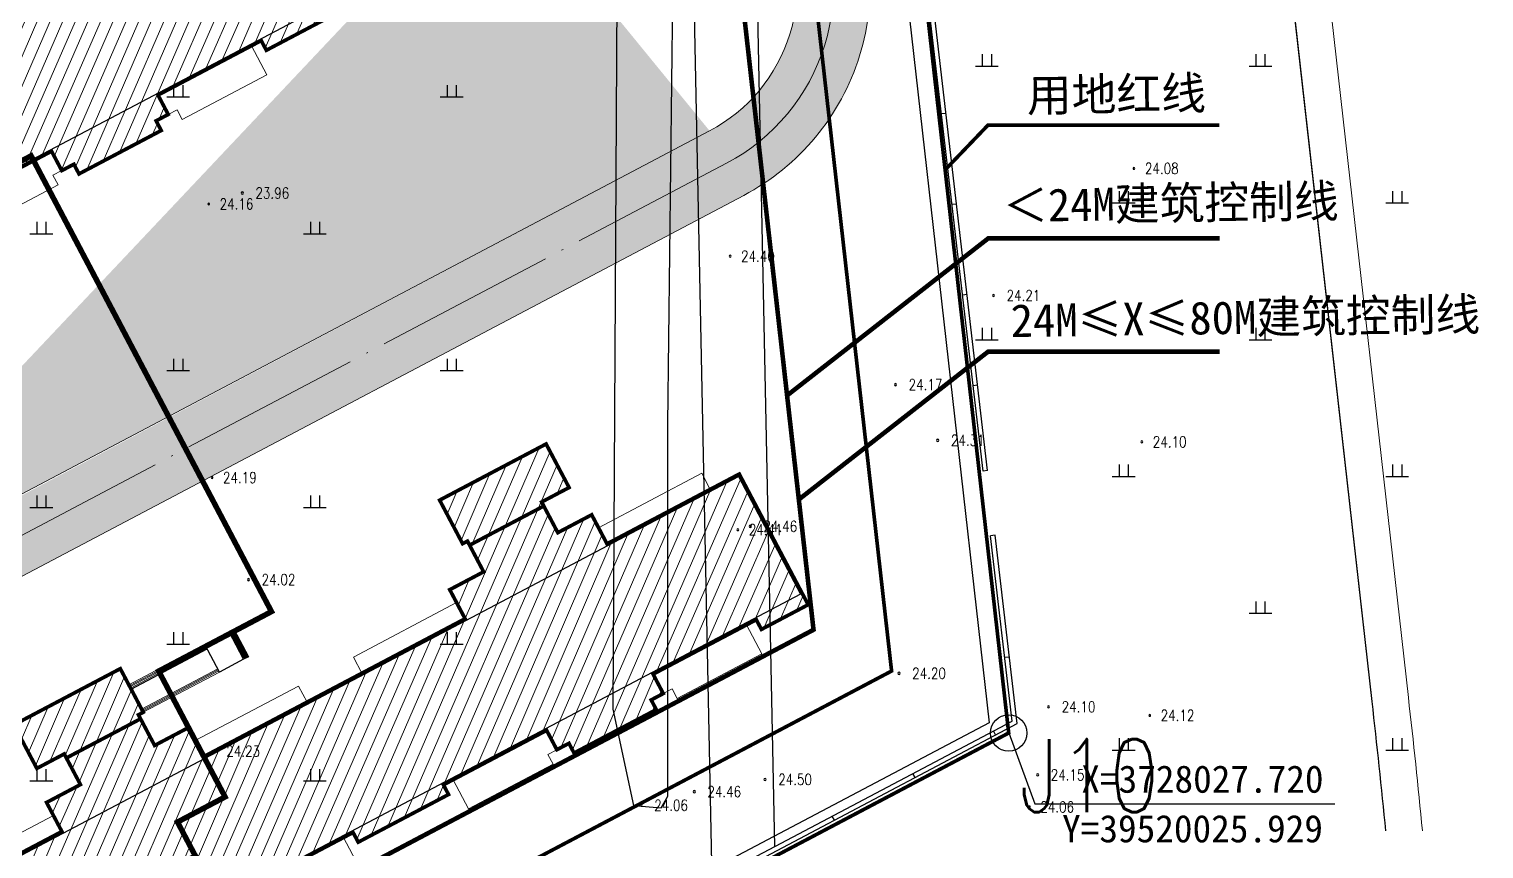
# Model space of a CAD drawing. Extents: x 39519617 to 39520126, y 3727912 to 3728254.
# Drawn here: x 39519972.2 to 39520052, y 3728021.4 to 3728066.3 of the extents above; entities that cross this region are included whole.
import ezdxf
from ezdxf.enums import TextEntityAlignment as Align
from ezdxf.xclip import XClip

# ---------------------------------------------------------------- set-up
doc = ezdxf.new("R2010")
doc.units = 0
doc.header["$LTSCALE"] = 1000
doc.header["$MEASUREMENT"] = 0
doc.header["$XCLIPFRAME"] = 2
for name, pattern in [('ACAD_ISO04W100', [30, 24, -3, 0, -3]), ('ACAD_ISO08W100', [36, 24, -3, 6, -3]), ('DASH', [0.35, 0.25, -0.1]), ('DASHED', [0.75, 0.5, -0.25]), ('DOTE', [2.4200000000000004, 2, -0.2, 0.02, -0.2]), ('X2', [10, 8, -2])]:
    doc.linetypes.add(name, pattern=pattern)
for name, color, linetype, lineweight in [('0-围墙', 144, 'ACAD_ISO08W100', 70), ('0-消防道路', 1, 'DASH', 20), ('302道路', 5, 'Continuous', 0), ('主体定位轮廓', 226, 'Continuous', 18), ('平面-栏杆', 163, 'Continuous', 15), ('平面-看线', 148, 'Continuous', 15)]:
    doc.layers.add(name, color=color, linetype=linetype, lineweight=lineweight)
for name, color, linetype in [('ASSIST', 7, 'Continuous'), ('DIM_COOR', 3, 'Continuous'), ('DOTE', 14, 'Continuous'), ('HS-A-人防布点', 1, 'Continuous'), ('HS-A-停车位（标准）', 9, 'Continuous'), ('HS-A-地库轮廓', 5, 'Continuous'), ('RD-中线', 14, 'Continuous'), ('RD-侧石线', 5, 'Continuous'), ('RD-红线', 7, 'Continuous'), ('STAIR', 3, 'Continuous'), ('temp', 6, 'Continuous'), ('周边道路', 7, 'Continuous'), ('图则-建筑退让线', 1, 'DASHED'), ('环境-TEXT', 33, 'Continuous'), ('金属', 26, 'Continuous')]:
    doc.layers.add(name, color=color, linetype=linetype)
doc.styles.add('-黑体', font='', dxfattribs={"width": 0.8})
doc.styles.add('HZ', font='rs.shx', dxfattribs={"width": 0.8, "bigfont": 'hztxt.shx'})
doc.styles.add('黑体', font='')
doc.styles.get('-黑体').set_extended_font_data('SimHei')
doc.styles.get('黑体').set_extended_font_data('SimHei')
doc.linetypes.add('10421', pattern='A,2,[150,AAA.SHX,S=0.5,R=0,X=0,Y=0.5],1e-11', length=2.00000000001)
doc.linetypes.add('FENCELINE2', pattern='A,6.35,-2.54,[132,ltypeshp.shx,S=2.54,R=0,X=-2.54,Y=0],-2.54,25.4', length=36.83)

# ---------------------------------------------------------------- blocks, each defined once
blk = doc.blocks.new('wertjtjyjkyjhk')
at = {"layer": 'DIM_COOR', "color": 3}
for p, q in [((205.6731099411845, 123.6090105231851), (207.1046150922775, 119.7258509588428)), ((207.1046150922775, 119.7258509588428), (223.5628429427743, 119.7258509588428))]:
    blk.add_line(p, q, dxfattribs=at)
at = {"layer": '图则-建筑退让线', "color": 10, "ltscale": 0.005, "const_width": 0.1999999999999999, "flags": 128}
blk.add_lwpolyline([(19.43882194161415, 193.2898440831341), (52.62277943640947, 215.0479787131771), (95.6516452357173, 237.928453642875), (143.6941418349743, 257.387340113055), (189.1112899407744, 270.2553613232449), (205.6731099411845, 123.6090105231851), (8.198406837880611, 19.42573262332007), (-63.05434995889664, 77.936457043048), (-82.90098946541548, 94.23394931294024), (-82.88128596544266, 94.2644423530437), (-82.6274893656373, 94.54704513307661), (-32.78882335871458, 150.0424632732756)], close=True, dxfattribs=at)
at = {"layer": '图则-建筑退让线', "color": 163, "ltscale": 0.005, "const_width": 0.2}
blk.add_lwpolyline([(8.924934037029743, 26.59286598442122), (199.2508245706558, 127.0065599116497), (184.1699164956808, 260.5404193173163), (146.2938575148582, 249.8090116726235), (99.0404100343585, 230.6697176122107), (56.70262688398361, 208.156723880209), (24.1979606449604, 186.8439885284752), (-27.2315161600709, 144.257535408251), (-72.70382408797741, 93.62406255817041), (8.924934037029743, 26.59286598768085)], dxfattribs=at)
at = {"layer": 'DIM_COOR', "color": 10, "style": '黑体'}
for s, p in [('X=3728027.720', (209.6556699499488, 120.3342897775583)), ('Y=39520025.929', (208.6008176282048, 117.6153024355881))]:
    blk.add_text(s, height=1.50210970464135, dxfattribs=at).set_placement(p)
blk = doc.blocks.new('用地路网图')
at = {"layer": 'RD-中线', "color": 252, "linetype": 'ACAD_ISO04W100', "ltscale": 4, "flags": 128}
blk.add_lwpolyline([(2069.37791056931, 1829.497543207835), (2130.38396268338, 1943.023520648945, -0.2461048066375835), (2514.707300305367, 2203.186082044151), (4875.050427228212, 2469.756065326277)], format="xyb", dxfattribs=at)
at = {"layer": 'RD-侧石线', "ltscale": 2, "flags": 128}
blk.add_lwpolyline([(2098.816822163761, 1856.816959091928), (2141.835275456309, 1936.869868421461, -0.2461048066375833), (2516.166206307709, 2190.268203220796), (2931.026640474796, 2237.121280530002)], format="xyb", dxfattribs=at)
at = {"layer": 'RD-红线', "ltscale": 2, "flags": 128}
blk.add_lwpolyline([(2102.879506394267, 1858.039496141486), (2144.477886095643, 1935.449794830754, -0.2461048066375833), (2516.502876922488, 2187.287154261488), (2929.416053943336, 2233.920314263552)], format="xyb", dxfattribs=at)
blk = doc.blocks.new('sdfgdfgdfgd')
at = {"layer": '周边道路'}
ref = blk.add_blockref('用地路网图', (39518268.28676257, 3727143.201930654), dxfattribs=at)
XClip(ref).set_block_clipping_path([(1831.3204261735082, 1551.0485816798173), (3146.308981910348, 2599.266237251926)])
blk = doc.blocks.new('dfdgsdgdadg')
at = {"layer": 'HS-A-地库轮廓', "linetype": 'DASH', "ltscale": 0.01, "const_width": 299.9999999999993}
blk.add_lwpolyline([(1582663.539604187, -889794.8996772766), (1582663.539604187, -894194.8870449066), (1592113.602920532, -894194.8870544434), (1592113.602615356, -892094.8872718811), (1595063.60269928, -892094.8872642517), (1595063.601417542, -884294.8864479065), (1602055.461746216, -884294.8864440918), (1602055.461746216, -856046.2204208374), (1594165.985099792, -856046.2204303741)], dxfattribs=at)
blk = doc.blocks.new('sdefsdf87dfg54f')
at = {"color": 250, "linetype": 'Continuous'}
for p, q in [((520660.9864573106, 3728048.107903438), (520645.5773399994, 3728180.547056737)), ((520661.2347821668, 3728048.136795702), (520645.8220142052, 3728180.607325848)), ((520649.5667451099, 3728027.530688541), (520648.1550888568, 3728096.575673455)), ((520658.9571111202, 3728067.71305174), (520658.7087862566, 3728067.684159476)), ((520659.5349563882, 3728062.746554499), (520659.2866315246, 3728062.717662235)), ((520660.1128016636, 3728057.780057258), (520659.8644768, 3728057.751164994)), ((520660.6906469315, 3728052.813560017), (520660.4423220754, 3728052.784667754)), ((520661.2347821668, 3728048.136795702), (520660.9864573106, 3728048.107903438)), ((520661.6472599283, 3728044.59160856), (520661.3989350647, 3728044.562716296)), ((520662.5808299929, 3728034.404498851), (520661.3989350647, 3728044.562716296)), ((520662.8489356637, 3728034.263377919), (520661.6472599283, 3728044.59160856)), ((520662.4241827503, 3728037.914068296), (520662.1758578867, 3728037.885176032)), ((520464.7528778687, 3727929.915260547), (520662.5808299929, 3728034.404498851)), ((520464.7224872261, 3727929.616479125), (520662.8489356637, 3728034.263377919)), ((520661.6776019335, 3728033.644700083), (520661.5608423278, 3728033.86575934)), ((520657.2564168051, 3728031.309508005), (520657.1396571994, 3728031.530567261)), ((520652.8352316692, 3728028.974315926), (520652.718472071, 3728029.195375183))]:
    blk.add_line(p, q, dxfattribs=at)
at = {"color": 250, "ltscale": 3}
for p, q in [((520645.8311491534, 3728180.394254161), (520662.3929077536, 3728033.748207841)), ((520662.3929077536, 3728033.748207841), (520464.9185981527, 3727929.565185111))]:
    blk.add_line(p, q, dxfattribs=at)
at = {"color": 250, "linetype": 'X2'}
blk.add_line((520646.1369740292, 3728025.719143893), (520644.6901082918, 3728096.486246647), dxfattribs=at)
at = {"color": 250, "linetype": '10421'}
for p, q in [((520640.9182849005, 3728077.025731756), (520640.6778152436, 3728035.056703145)), ((520643.705419749, 3728050.6735946), (520644.0097762868, 3728076.508923322)), ((520643.705419749, 3728030.291239535), (520643.705419749, 3728050.6735946)), ((520640.6778152436, 3728035.056703145), (520641.8095786497, 3728029.782836305)), ((520641.8095786497, 3728029.782836305), (520643.3355003893, 3728029.644180384)), ((520643.3355003893, 3728029.644180384), (520643.705419749, 3728030.291239535))]:
    blk.add_line(p, q, dxfattribs=at)
at = {"color": 250}
for p, q in [((520660.5717977136, 3728070.309890835), (520661.8217977136, 3728070.309890835)), ((520660.9467977136, 3728070.959890835), (520660.9467977136, 3728070.309890835)), ((520661.4467977136, 3728070.959890835), (520661.4467977136, 3728070.309890835)), ((520675.5717977136, 3728070.309890835), (520676.8217977136, 3728070.309890835)), ((520675.9467977136, 3728070.959890835), (520675.9467977136, 3728070.309890835)), ((520676.4467977136, 3728070.959890835), (520676.4467977136, 3728070.309890835)), ((520616.596142374, 3728069.267307894), (520616.596142374, 3728068.617307894)), ((520617.096142374, 3728069.267307894), (520617.096142374, 3728068.617307894)), ((520631.596142374, 3728069.267307894), (520631.596142374, 3728068.617307894)), ((520632.096142374, 3728069.267307894), (520632.096142374, 3728068.617307894)), ((520616.221142374, 3728068.617307894), (520617.471142374, 3728068.617307894)), ((520631.221142374, 3728068.617307894), (520632.471142374, 3728068.617307894)), ((520668.4467977136, 3728063.459890835), (520668.4467977136, 3728062.809890835)), ((520668.9467977136, 3728063.459890835), (520668.9467977136, 3728062.809890835)), ((520683.4467977136, 3728063.459890835), (520683.4467977136, 3728062.809890835)), ((520683.9467977136, 3728063.459890835), (520683.9467977136, 3728062.809890835)), ((520668.0717977136, 3728062.809890835), (520669.3217977136, 3728062.809890835)), ((520683.0717977136, 3728062.809890835), (520684.3217977136, 3728062.809890835)), ((520609.096142374, 3728061.767307894), (520609.096142374, 3728061.117307894)), ((520609.596142374, 3728061.767307894), (520609.596142374, 3728061.117307894)), ((520624.096142374, 3728061.767307894), (520624.096142374, 3728061.117307894)), ((520624.596142374, 3728061.767307894), (520624.596142374, 3728061.117307894)), ((520608.721142374, 3728061.117307894), (520609.971142374, 3728061.117307894)), ((520623.721142374, 3728061.117307894), (520624.971142374, 3728061.117307894)), ((520660.9467977136, 3728055.959890835), (520660.9467977136, 3728055.309890835)), ((520661.4467977136, 3728055.959890835), (520661.4467977136, 3728055.309890835)), ((520675.9467977136, 3728055.959890835), (520675.9467977136, 3728055.309890835)), ((520676.4467977136, 3728055.959890835), (520676.4467977136, 3728055.309890835)), ((520660.5717977136, 3728055.309890835), (520661.8217977136, 3728055.309890835)), ((520675.5717977136, 3728055.309890835), (520676.8217977136, 3728055.309890835)), ((520616.221142374, 3728053.617307894), (520617.471142374, 3728053.617307894)), ((520616.596142374, 3728054.267307894), (520616.596142374, 3728053.617307894)), ((520617.096142374, 3728054.267307894), (520617.096142374, 3728053.617307894)), ((520631.221142374, 3728053.617307894), (520632.471142374, 3728053.617307894)), ((520631.596142374, 3728054.267307894), (520631.596142374, 3728053.617307894)), ((520632.096142374, 3728054.267307894), (520632.096142374, 3728053.617307894)), ((520668.4467977136, 3728048.459890835), (520668.4467977136, 3728047.809890835)), ((520668.9467977136, 3728048.459890835), (520668.9467977136, 3728047.809890835)), ((520683.4467977136, 3728048.459890835), (520683.4467977136, 3728047.809890835)), ((520683.9467977136, 3728048.459890835), (520683.9467977136, 3728047.809890835)), ((520668.0717977136, 3728047.809890835), (520669.3217977136, 3728047.809890835)), ((520683.0717977136, 3728047.809890835), (520684.3217977136, 3728047.809890835)), ((520609.096142374, 3728046.767307894), (520609.096142374, 3728046.117307894)), ((520609.596142374, 3728046.767307894), (520609.596142374, 3728046.117307894)), ((520624.096142374, 3728046.767307894), (520624.096142374, 3728046.117307894)), ((520624.596142374, 3728046.767307894), (520624.596142374, 3728046.117307894)), ((520608.721142374, 3728046.117307894), (520609.971142374, 3728046.117307894)), ((520623.721142374, 3728046.117307894), (520624.971142374, 3728046.117307894)), ((520675.9467977136, 3728040.959890835), (520675.9467977136, 3728040.309890835)), ((520676.4467977136, 3728040.959890835), (520676.4467977136, 3728040.309890835)), ((520675.5717977136, 3728040.309890835), (520676.8217977136, 3728040.309890835)), ((520616.596142374, 3728039.267307894), (520616.596142374, 3728038.617307894)), ((520617.096142374, 3728039.267307894), (520617.096142374, 3728038.617307894)), ((520631.596142374, 3728039.267307894), (520631.596142374, 3728038.617307894)), ((520632.096142374, 3728039.267307894), (520632.096142374, 3728038.617307894)), ((520616.221142374, 3728038.617307894), (520617.471142374, 3728038.617307894)), ((520631.221142374, 3728038.617307894), (520632.471142374, 3728038.617307894)), ((520668.0717977136, 3728032.809890835), (520669.3217977136, 3728032.809890835)), ((520668.4467977136, 3728033.459890835), (520668.4467977136, 3728032.809890835)), ((520668.9467977136, 3728033.459890835), (520668.9467977136, 3728032.809890835)), ((520683.0717977136, 3728032.809890835), (520684.3217977136, 3728032.809890835)), ((520683.4467977136, 3728033.459890835), (520683.4467977136, 3728032.809890835)), ((520683.9467977136, 3728033.459890835), (520683.9467977136, 3728032.809890835)), ((520609.096142374, 3728031.767307894), (520609.096142374, 3728031.117307894)), ((520609.596142374, 3728031.767307894), (520609.596142374, 3728031.117307894)), ((520624.096142374, 3728031.767307894), (520624.096142374, 3728031.117307894)), ((520624.596142374, 3728031.767307894), (520624.596142374, 3728031.117307894)), ((520608.721142374, 3728031.117307894), (520609.971142374, 3728031.117307894)), ((520623.721142374, 3728031.117307894), (520624.971142374, 3728031.117307894))]:
    blk.add_line(p, q, dxfattribs=at)
at = {"color": 250, "linetype": 'Continuous'}
blk.add_circle((520662.3929077536, 3728033.748207841), 1, dxfattribs=at)
for centre, radius, start, end in [((520669.2621483505, 3728064.700832238), 0.04999999998835847, 0, 180), ((520669.2621483505, 3728064.700832238), 0.04999999998835847, 180, 0), ((520620.365148358, 3728063.349832238), 0.05999999999767169, 0, 180), ((520620.365148358, 3728063.349832238), 0.05999999999767169, 180, 0), ((520618.5211483538, 3728062.750832238), 0.04999999998835847, 0, 180), ((520618.5211483538, 3728062.750832238), 0.04999999998835847, 180, 0), ((520647.1161483526, 3728059.887832238), 0.04999999998835847, 0, 180), ((520647.1161483526, 3728059.887832238), 0.04999999998835847, 180, 0), ((520661.5581483543, 3728057.734832238), 0.05999999999767169, 0, 180), ((520661.5581483543, 3728057.734832238), 0.05999999999767169, 180, 0), ((520656.1861483529, 3728052.847832238), 0.05999999999767169, 0, 180), ((520656.1861483529, 3728052.847832238), 0.05999999999767169, 180, 0), ((520658.500148356, 3728049.791832238), 0.05999999999767169, 0, 180), ((520658.500148356, 3728049.791832238), 0.05999999999767169, 180, 0), ((520669.6951483563, 3728049.706832238), 0.04999999998835847, 0, 180), ((520669.6951483563, 3728049.706832238), 0.04999999998835847, 180, 0), ((520618.7041483521, 3728047.751832238), 0.04999999998835847, 0, 180), ((520618.7041483521, 3728047.751832238), 0.04999999998835847, 180, 0), ((520647.5401483551, 3728044.893832238), 0.04999999998835847, 0, 180), ((520647.5401483551, 3728044.893832238), 0.04999999998835847, 180, 0), ((520648.2231483534, 3728045.075832238), 0.05999999999767169, 0, 180), ((520648.2231483534, 3728045.075832238), 0.05999999999767169, 180, 0), ((520620.7041483521, 3728042.157832238), 0.05999999999767169, 0, 180), ((520620.7041483521, 3728042.157832238), 0.05999999999767169, 180, 0), ((520656.3781483546, 3728037.020832238), 0.05999999999767169, 0, 180), ((520656.3781483546, 3728037.020832238), 0.05999999999767169, 180, 0), ((520664.5781483576, 3728035.183832238), 0.05999999999767169, 0, 180), ((520664.5781483576, 3728035.183832238), 0.05999999999767169, 180, 0), ((520670.1271483526, 3728034.712832238), 0.04999999998835847, 0, 180), ((520670.1271483526, 3728034.712832238), 0.04999999998835847, 180, 0), ((520618.8871483505, 3728032.752832238), 0.04999999998835847, 0, 180), ((520618.8871483505, 3728032.752832238), 0.04999999998835847, 180, 0), ((520649.0341483578, 3728031.200832238), 0.05999999999767169, 0, 180), ((520649.0341483578, 3728031.200832238), 0.05999999999767169, 180, 0), ((520663.9781483561, 3728031.452832238), 0.05999999999767169, 0, 180), ((520663.9781483561, 3728031.452832238), 0.05999999999767169, 180, 0), ((520645.1501483545, 3728030.529832238), 0.05999999999767169, 0, 180), ((520645.1501483545, 3728030.529832238), 0.05999999999767169, 180, 0), ((520642.2321483567, 3728029.788832238), 0.05999999999767169, 0, 180), ((520642.2321483567, 3728029.788832238), 0.05999999999767169, 180, 0), ((520663.5271483511, 3728029.692832238), 0.04999999998835847, 0, 180), ((520663.5271483511, 3728029.692832238), 0.04999999998835847, 180, 0)]:
    blk.add_arc(centre, radius, start, end, dxfattribs=at)
at = {"color": 250}
blk.add_point((520662.3929077536, 3728033.748207841), dxfattribs=at)
at = {"color": 250, "linetype": 'Continuous', "style": 'HZ', "width": 0.8}
for s, p in [('24.08', (520669.862148352, 3728064.700832238)), ('23.96', (520621.0851483569, 3728063.349832238)), ('24.16', (520619.1211483553, 3728062.750832238)), ('24.40', (520647.7161483541, 3728059.887832238)), ('24.21', (520662.2781483531, 3728057.734832238)), ('24.17', (520656.9061483517, 3728052.847832238)), ('24.31', (520659.2201483548, 3728049.791832238)), ('24.10', (520670.2951483503, 3728049.706832238)), ('24.19', (520619.3041483536, 3728047.751832238)), ('24.41', (520648.1401483566, 3728044.893832238)), ('24.46', (520648.9431483522, 3728045.075832238)), ('24.02', (520621.424148351, 3728042.157832238)), ('24.20', (520657.0981483534, 3728037.020832238)), ('24.10', (520665.2981483564, 3728035.183832238)), ('24.12', (520670.7271483541, 3728034.712832238)), ('24.23', (520619.487148352, 3728032.752832238)), ('24.50', (520649.7541483566, 3728031.200832238)), ('24.15', (520664.6981483549, 3728031.452832238)), ('24.46', (520645.8701483533, 3728030.529832238)), ('24.06', (520642.9521483555, 3728029.788832238)), ('24.06', (520664.1271483526, 3728029.692832238))]:
    blk.add_text(s, height=0.6, dxfattribs=at).set_placement(p, align=Align.MIDDLE_LEFT)
blk.add_text('J10', height=4, dxfattribs=at).set_placement((520666.8129324615, 3728031.410820083), align=Align.MIDDLE)
blk = doc.blocks.new('A$C787F6C08')
h = blk.add_hatch()
h.set_pattern_fill('ANSI32', color=246, scale=12, angle=135)
h.set_pattern_definition([(180, (0, 0), (-3.552713678800501e-15, -57.15000000000001), []), (180, (-19.05000822845492, 19.05000822845492), (-3.552713678800501e-15, -57.15000000000001), [])])
h.paths.add_polyline_path([(49.99999999988358, -1649.893516002252), (250, -1649.893516002252), (250, -50), (50, -50)])
at = {"color": 246}
for points in [[(0, 0), (300, 0), (300, -1699.893516002252), (0, -1699.893516002252)], [(50, -50), (250, -50), (250, -1649.893516002252), (50, -1649.893516002252)]]:
    blk.add_lwpolyline(points, close=True, dxfattribs=at)
blk = doc.blocks.new('FDSFGHFVD')
at = {"layer": '主体定位轮廓'}
h = blk.add_hatch(dxfattribs=at)
h.set_pattern_fill('ANSI31', color=256, scale=400, angle=-6.260759848623182, style=0)
h.set_pattern_definition([(38.73924015137682, (-80592.83924867306, -26933.4651971549), (-397.3683968469137, 495.3012792102537), [])])
h.paths.add_polyline_path([(431993.5529036926, 601937.142919145), (448193.5528950912, 601937.142919416), (448193.5529146944, 603737.1429269029), (450293.5537817262, 603737.1457040492), (450293.5494656177, 605637.1408822185), (449993.5511367205, 605637.1408820797), (449993.549982301, 608337.1416190611), (456593.5522566015, 608337.1416221153), (456593.5508443583, 605637.141569899), (454893.5518939293, 605637.1424590887), (454893.5518926401, 603737.1429299111), (456993.552906353, 603737.141732597), (456993.5529096462, 601937.1429222848), (465193.5529085869, 601937.1429221333), (465193.5529078816, 593837.1429221709), (462293.5528723178, 593837.1429315091), (462293.5529093246, 594437.1423135963), (455893.5529091228, 594437.142929899), (455893.5412314096, 593237.1348678095), (455143.5532043478, 593237.1348678095), (455143.5529090546, 592637.1429228176), (450043.5529031431, 592637.1424084159), (450043.5529031432, 593237.1348669208), (449293.5645784768, 593237.1348669209), (449293.5528986469, 594437.142929899), (442893.5528984418, 594437.142930018), (442893.5528985917, 593837.1429204177), (437293.5529001922, 593837.142923946), (437293.5529003422, 594437.142930018), (430893.552900137, 594437.142929899), (430893.5412203071, 593237.1348669209), (430143.5528956408, 593237.1348669208), (430143.5528956408, 592637.1424084159), (425043.5528897294, 592637.1429228176), (425043.5525944361, 593237.1348678095), (424293.5645673743, 593237.1348678095), (424293.5528896612, 594437.142929899), (417893.5528894594, 594437.1423135963), (417893.5529264661, 593837.1429315091), (414993.5528909024, 593837.1429221709), (414993.552890197, 601937.1429221333), (423193.5528891377, 601937.1429222848), (423193.5528924309, 603737.141732597), (425293.5539061438, 603737.1429299111), (425293.5539048546, 605637.1424590887), (423593.5549544257, 605637.141569899), (423593.5535421824, 608337.1416221153), (430193.555816483, 608337.1416190611), (430193.5546620635, 605637.1408820797), (429893.5563331662, 605637.1408822185), (429893.5520170577, 603737.1457040492), (431993.5528840895, 603737.1429269029)])
at = {"layer": 'DOTE'}
blk.add_lwpolyline([(415093.5528893771, 601837.1429291533), (465093.5529074317, 601837.1429289181), (465093.5529074317, 594537.1423107495), (415093.5528893771, 594537.1423109847)], close=True, dxfattribs=at)
at = {"layer": 'STAIR'}
blk.add_line((430193.5552778596, 607077.3884767002), (434913.2994060131, 607077.388476676), dxfattribs=at)
blk.add_lwpolyline([(434913.2994060143, 607337.3884766984), (436413.2994060143, 607337.3884766984), (436413.2994060143, 605637.38847667), (434913.2994060143, 605637.38847667)], close=True, dxfattribs=at)
at = {"layer": '主体定位轮廓', "const_width": 200}
for points in [[(431993.5529036926, 601937.142926163), (448193.5528950913, 601937.142926434), (448193.5529146944, 603737.142933921), (450293.5537817262, 603737.1457110672), (450293.5494656177, 605637.1408892366), (449993.5511367204, 605637.1408890978), (449993.549982301, 608337.1416260792), (456593.5522566015, 608337.1416291334), (456593.5508443583, 605637.1415769171), (454893.5518939293, 605637.1424661068), (454893.5518926401, 603737.1429369292), (456993.552906353, 603737.1417396151), (456993.5529096462, 601937.1429293029), (465193.5529085869, 601937.1429291514), (465193.5529078816, 593837.142929189), (462293.5528723178, 593837.1429385272), (462293.5529093246, 594437.1423206144), (455893.5529091228, 594437.1429369171), (455893.5412314096, 593237.1348748276), (455143.5532043478, 593237.1348748276), (455143.5529090545, 592637.1429298357), (450043.5529031431, 592637.142415434), (450043.5529031432, 593237.1348739389), (449293.5645784768, 593237.134873939), (449293.5528986469, 594437.1429369171), (442893.5528984418, 594437.1429370361), (442893.5528985917, 593837.1429274358), (437293.5529001922, 593837.1429309641), (437293.5529003422, 594437.1429370361), (430893.552900137, 594437.1429369171), (430893.5412203071, 593237.134873939), (430143.5528956408, 593237.1348739389), (430143.5528956408, 592637.142415434), (425043.5528897294, 592637.1429298357), (425043.5525944361, 593237.1348748276), (424293.5645673743, 593237.1348748276), (424293.5528896612, 594437.1429369171), (417893.5528894594, 594437.1423206144), (417893.5529264661, 593837.1429385272), (414993.5528909024, 593837.142929189), (414993.552890197, 601937.1429291514), (423193.5528891377, 601937.1429293029), (423193.5528924309, 603737.1417396151), (425293.5539061438, 603737.1429369292), (425293.5539048546, 605637.1424661068), (423593.5549544257, 605637.1415769171), (423593.5535421824, 608337.1416291334), (430193.555816483, 608337.1416260792), (430193.5546620635, 605637.1408890978), (429893.5563331662, 605637.1408892366), (429893.5520170577, 603737.1457110672), (431993.5528840895, 603737.142933921)], [(425293.5539041956, 605387.1418907301), (429893.5557644684, 605387.1590745803), (429893.5520162291, 603737.1457110672), (431993.5528832609, 603737.142933921), (431993.552902864, 601937.142926163), (448193.5528942627, 601937.142926434), (448193.5529138657, 603737.142933921), (450293.5537808976, 603737.1457110672), (450293.5500326583, 605387.1590745803), (454893.551892931, 605387.1418907301), (454893.5518918115, 603737.1429369292), (456993.5529055244, 603737.1417396151), (456993.5529088176, 601937.1429293029), (465193.5529077583, 601937.1429291514), (465193.5529070529, 593837.142929189), (462293.5528714892, 593837.1429385272), (462293.5529084959, 594437.1423206144), (455893.5529082941, 594437.1429369171), (455893.541230581, 593237.1348748276), (455143.5532035192, 593237.1348748276), (455143.5529082259, 592637.1429298357), (450043.5529023145, 592637.142415434), (450043.5529023145, 593237.1348739389), (449293.5645776482, 593237.134873939), (449293.5528978183, 594437.1429369171), (442893.5528976131, 594437.1429370361), (442893.5528977631, 593837.1429274358), (437293.5528993636, 593837.1429309641), (437293.5528995135, 594437.1429370361), (430893.5528993084, 594437.1429369171), (430893.5412194785, 593237.134873939), (430143.5528948122, 593237.1348739389), (430143.5528948122, 592637.142415434), (425043.5528889008, 592637.1429298357), (425043.5525936075, 593237.1348748276), (424293.5645665457, 593237.1348748276), (424293.5528888325, 594437.1429369171), (417893.5528886308, 594437.1423206144), (417893.5529256375, 593837.1429385272), (414993.5528900737, 593837.142929189), (414993.5528893684, 601937.1429291514), (423193.5528883091, 601937.1429293029), (423193.5528916023, 603737.1417396151), (425293.5539053152, 603737.1429369292)]]:
    blk.add_lwpolyline(points, close=True, dxfattribs=at)
at = {"layer": '主体定位轮廓', "color": 251, "true_color": 0x636466}
blk.add_lwpolyline([(425293.5539041956, 605387.1418907301), (429893.5557644684, 605387.1590745803), (429893.5520162291, 603737.1457110672), (431993.5528832609, 603737.142933921), (431993.552902864, 601937.142926163), (448193.5528942627, 601937.142926434), (448193.5529138657, 603737.142933921), (450293.5537808976, 603737.1457110672), (450293.5500326583, 605387.1590745803), (454893.551892931, 605387.1418907301), (454893.5518918115, 603737.1429369292), (456993.5529055244, 603737.1417396151), (456993.5529088176, 601937.1429293029), (465193.5529077583, 601937.1429291514), (465193.5529070529, 593837.142929189), (462293.5528714892, 593837.1429385272), (462293.5529084959, 594437.1423206144), (455893.5529082941, 594437.1429369171), (455893.541230581, 593237.1348748276), (455143.5532035192, 593237.1348748276), (455143.5529082259, 592637.1429298357), (450043.5529023145, 592637.142415434), (450043.5529023145, 593237.1348739389), (449293.5645776482, 593237.134873939), (449293.5528978183, 594437.1429369171), (442893.5528976131, 594437.1429370361), (442893.5528977631, 593837.1429274358), (437293.5528993636, 593837.1429309641), (437293.5528995135, 594437.1429370361), (430893.5528993084, 594437.1429369171), (430893.5412194785, 593237.134873939), (430143.5528948122, 593237.1348739389), (430143.5528948122, 592637.142415434), (425043.5528889008, 592637.1429298357), (425043.5525936075, 593237.1348748276), (424293.5645665457, 593237.1348748276), (424293.5528888325, 594437.1429369171), (417893.5528886308, 594437.1423206144), (417893.5529256375, 593837.1429385272), (414993.5528900737, 593837.142929189), (414993.5528893684, 601937.1429291514), (423193.5528883091, 601937.1429293029), (423193.5528916023, 603737.1417396151), (425293.5539053152, 603737.1429369292)], close=True, dxfattribs=at)
at = {"layer": '主体定位轮廓', "color": 5}
for points in [[(416793.5528925844, 602937.1429292368), (423193.5528891377, 602937.1429292368), (423193.5528891377, 601937.1429293029), (416793.5528925844, 601937.1429293029)], [(438393.5528911287, 602937.1429292368), (431993.5528945753, 602937.1429292368), (431993.5528945753, 601937.1429293029), (438393.5528911287, 601937.1429293029)], [(441793.5529076552, 602937.1429292368), (448193.5529042086, 602937.1429292368), (448193.5529042086, 601937.1429293029), (441793.5529076552, 601937.1429293029)], [(463393.5529061996, 602937.1429292368), (456993.5529096462, 602937.1429292368), (456993.5529096462, 601937.1429293029), (463393.5529061996, 601937.1429293029)], [(418493.5528902853, 594437.1423206128), (418493.5528741823, 592637.1429309435), (423743.5528897241, 592637.1429290761), (423743.5528897734, 593237.1429291914), (424293.5645672439, 593237.1482815542), (424293.5645672662, 594437.142936916)], [(436693.5528934278, 594437.1423206128), (436693.5529095307, 592637.1429309435), (431443.5528939889, 592637.1429290761), (431443.5528939397, 593237.1429291914), (430893.5412164692, 593237.1482815542), (430893.5412164468, 594437.142936916)], [(443493.5529053562, 594437.1423206128), (443493.5528892532, 592637.1429309435), (448743.552904795, 592637.1429290761), (448743.5529048443, 593237.1429291914), (449293.5645823147, 593237.1482815542), (449293.5645823371, 594437.142936916)], [(461693.5529084987, 594437.1423206128), (461693.5529246016, 592637.1429309435), (456443.5529090598, 592637.1429290761), (456443.5529090106, 593237.1429291914), (455893.5412315401, 593237.1482815542), (455893.5412315177, 594437.142936916)]]:
    blk.add_lwpolyline(points, close=True, dxfattribs=at)
at = {"layer": '平面-栏杆'}
for p, q in [((434913.2994060142, 607207.3884767457), (430193.5553334428, 607207.3884767526)), ((434913.2994060144, 607267.3884767457), (430193.5553590965, 607267.3884767529)), ((434913.2994060144, 605767.388476714), (430193.5547177526, 605767.3884767964)), ((434913.2994060142, 605707.388476714), (430193.5546920988, 605707.3884767966))]:
    blk.add_line(p, q, dxfattribs=at)
at = {"layer": '平面-看线'}
for p, q in [((434913.2994060131, 607137.3884766984), (430193.5553035134, 607137.3884766987)), ((434913.2994060143, 607337.3884766984), (430193.5553890259, 607337.3884766984)), ((434913.2994060143, 605837.3884766668), (430193.5547476819, 605837.3884767588)), ((434913.2994060131, 605637.3884766668), (430193.5546621694, 605637.3884767642))]:
    blk.add_line(p, q, dxfattribs=at)
blk.add_blockref('A$C787F6C08', (436413.2994060143, 607337.3884766984))
blk = doc.blocks.new('FSFSGDGD')
at = {"layer": '主体定位轮廓'}
h = blk.add_hatch(dxfattribs=at)
h.set_pattern_fill('ANSI31', color=256, scale=400, angle=-6.260759848623182, style=0)
h.set_pattern_definition([(38.73924015137682, (-80592.83924867306, -55077.41905697493), (-397.3683968469137, 495.3012792102537), [])])
h.paths.add_polyline_path([(431993.5529036926, 573793.1890593249), (448193.5528950912, 573793.1890595959), (448193.5529146944, 575593.1890670828), (450293.5537817262, 575593.1918442291), (450293.5494656177, 577493.1870223985), (449993.5511367205, 577493.1870222597), (449993.549982301, 580193.1877592411), (456593.5522566015, 580193.1877622952), (456593.5508443583, 577493.187710079), (454893.5518939293, 577493.1885992687), (454893.5518926401, 575593.1890700911), (456993.552906353, 575593.187872777), (456993.5529096462, 573793.1890624647), (465193.5529085869, 573793.1890623133), (465193.5529078816, 565693.1890623509), (462293.5528723178, 565693.189071689), (462293.5529093246, 566293.1884537763), (455893.5529091228, 566293.189070079), (455893.5412314096, 565093.1810079894), (455143.5532043478, 565093.1810079894), (455143.5529090546, 564493.1890629976), (450043.5529031431, 564493.1885485959), (450043.5529031432, 565093.1810071007), (449293.5645784768, 565093.1810071009), (449293.5528986469, 566293.189070079), (442893.5528984418, 566293.189070198), (442893.5528985917, 565693.1890605977), (437293.5529001922, 565693.189064126), (437293.5529003422, 566293.189070198), (430893.552900137, 566293.189070079), (430893.5412203071, 565093.1810071009), (430143.5528956408, 565093.1810071007), (430143.5528956408, 564493.1885485959), (425043.5528897294, 564493.1890629976), (425043.5525944361, 565093.1810079894), (424293.5645673743, 565093.1810079894), (424293.5528896612, 566293.189070079), (417893.5528894594, 566293.1884537763), (417893.5529264661, 565693.189071689), (414993.5528909024, 565693.1890623509), (414993.552890197, 573793.1890623133), (423193.5528891377, 573793.1890624647), (423193.5528924309, 575593.187872777), (425293.5539061438, 575593.1890700911), (425293.5539048546, 577493.1885992687), (423593.5549544257, 577493.187710079), (423593.5535421824, 580193.1877622952), (430193.555816483, 580193.1877592411), (430193.5546620635, 577493.1870222597), (429893.5563331662, 577493.1870223985), (429893.5520170577, 575593.1918442291), (431993.5528840895, 575593.1890670828)])
at = {"layer": 'DOTE'}
blk.add_lwpolyline([(415093.5528893771, 573693.1890693333), (465093.5529074317, 573693.1890690981), (465093.5529074317, 566393.1884509295), (415093.5528893771, 566393.1884511646)], close=True, dxfattribs=at)
at = {"layer": '主体定位轮廓', "const_width": 200}
for points in [[(431993.5529036926, 573793.189066343), (448193.5528950913, 573793.189066614), (448193.5529146944, 575593.1890741009), (450293.5537817262, 575593.1918512472), (450293.5494656177, 577493.1870294166), (449993.5511367204, 577493.1870292778), (449993.549982301, 580193.1877662592), (456593.5522566015, 580193.1877693133), (456593.5508443583, 577493.1877170971), (454893.5518939293, 577493.1886062868), (454893.5518926401, 575593.1890771092), (456993.552906353, 575593.1878797951), (456993.5529096462, 573793.1890694828), (465193.5529085869, 573793.1890693314), (465193.5529078816, 565693.189069369), (462293.5528723178, 565693.1890787071), (462293.5529093246, 566293.1884607944), (455893.5529091228, 566293.1890770971), (455893.5412314096, 565093.1810150075), (455143.5532043478, 565093.1810150075), (455143.5529090545, 564493.1890700157), (450043.5529031431, 564493.188555614), (450043.5529031432, 565093.1810141188), (449293.5645784768, 565093.181014119), (449293.5528986469, 566293.1890770971), (442893.5528984418, 566293.1890772161), (442893.5528985917, 565693.1890676158), (437293.5529001922, 565693.1890711441), (437293.5529003422, 566293.1890772161), (430893.552900137, 566293.1890770971), (430893.5412203071, 565093.181014119), (430143.5528956408, 565093.1810141188), (430143.5528956408, 564493.188555614), (425043.5528897294, 564493.1890700157), (425043.5525944361, 565093.1810150075), (424293.5645673743, 565093.1810150075), (424293.5528896612, 566293.1890770971), (417893.5528894594, 566293.1884607944), (417893.5529264661, 565693.1890787071), (414993.5528909024, 565693.189069369), (414993.552890197, 573793.1890693314), (423193.5528891377, 573793.1890694828), (423193.5528924309, 575593.1878797951), (425293.5539061438, 575593.1890771092), (425293.5539048546, 577493.1886062868), (423593.5549544257, 577493.1877170971), (423593.5535421824, 580193.1877693133), (430193.555816483, 580193.1877662592), (430193.5546620635, 577493.1870292778), (429893.5563331662, 577493.1870294166), (429893.5520170577, 575593.1918512472), (431993.5528840895, 575593.1890741009)], [(425293.553903367, 577243.1880309101), (429893.5557636398, 577243.2052147603), (429893.5520154005, 575593.1918512472), (431993.5528824324, 575593.1890741009), (431993.5529020354, 573793.189066343), (448193.5528934341, 573793.189066614), (448193.5529130371, 575593.1890741009), (450293.553780069, 575593.1918512472), (450293.5500318297, 577243.2052147603), (454893.5518921025, 577243.1880309101), (454893.5518909829, 575593.1890771092), (456993.5529046958, 575593.1878797951), (456993.552907989, 573793.1890694828), (465193.5529069297, 573793.1890693314), (465193.5529062243, 565693.189069369), (462293.5528706606, 565693.1890787071), (462293.5529076674, 566293.1884607944), (455893.5529074655, 566293.1890770971), (455893.5412297524, 565093.1810150075), (455143.5532026906, 565093.1810150075), (455143.5529073973, 564493.1890700157), (450043.5529014859, 564493.188555614), (450043.5529014859, 565093.1810141188), (449293.5645768196, 565093.181014119), (449293.5528969897, 566293.1890770971), (442893.5528967846, 566293.1890772161), (442893.5528969345, 565693.1890676158), (437293.552898535, 565693.1890711441), (437293.5528986849, 566293.1890772161), (430893.5528984798, 566293.1890770971), (430893.5412186499, 565093.181014119), (430143.5528939836, 565093.1810141188), (430143.5528939836, 564493.188555614), (425043.5528880722, 564493.1890700157), (425043.5525927789, 565093.1810150075), (424293.5645657171, 565093.1810150075), (424293.5528880039, 566293.1890770971), (417893.5528878022, 566293.1884607944), (417893.5529248089, 565693.1890787071), (414993.5528892452, 565693.189069369), (414993.5528885398, 573793.1890693314), (423193.5528874805, 573793.1890694828), (423193.5528907737, 575593.1878797951), (425293.5539044866, 575593.1890771092)]]:
    blk.add_lwpolyline(points, close=True, dxfattribs=at)
at = {"layer": '主体定位轮廓', "color": 251, "true_color": 0x636466}
blk.add_lwpolyline([(425293.5539041956, 577243.1880309101), (429893.5557644684, 577243.2052147603), (429893.5520162291, 575593.1918512472), (431993.5528832609, 575593.1890741009), (431993.552902864, 573793.189066343), (448193.5528942627, 573793.189066614), (448193.5529138657, 575593.1890741009), (450293.5537808976, 575593.1918512472), (450293.5500326583, 577243.2052147603), (454893.551892931, 577243.1880309101), (454893.5518918115, 575593.1890771092), (456993.5529055244, 575593.1878797951), (456993.5529088176, 573793.1890694828), (465193.5529077583, 573793.1890693314), (465193.5529070529, 565693.189069369), (462293.5528714892, 565693.1890787071), (462293.5529084959, 566293.1884607944), (455893.5529082941, 566293.1890770971), (455893.541230581, 565093.1810150075), (455143.5532035192, 565093.1810150075), (455143.5529082259, 564493.1890700157), (450043.5529023145, 564493.188555614), (450043.5529023145, 565093.1810141188), (449293.5645776482, 565093.181014119), (449293.5528978183, 566293.1890770971), (442893.5528976131, 566293.1890772161), (442893.5528977631, 565693.1890676158), (437293.5528993636, 565693.1890711441), (437293.5528995135, 566293.1890772161), (430893.5528993084, 566293.1890770971), (430893.5412194785, 565093.181014119), (430143.5528948122, 565093.1810141188), (430143.5528948122, 564493.188555614), (425043.5528889008, 564493.1890700157), (425043.5525936075, 565093.1810150075), (424293.5645665457, 565093.1810150075), (424293.5528888325, 566293.1890770971), (417893.5528886308, 566293.1884607944), (417893.5529256375, 565693.1890787071), (414993.5528900737, 565693.189069369), (414993.5528893684, 573793.1890693314), (423193.5528883091, 573793.1890694828), (423193.5528916023, 575593.1878797951), (425293.5539053152, 575593.1890771092)], close=True, dxfattribs=at)
at = {"layer": '主体定位轮廓', "color": 5}
for points in [[(416793.5528925844, 574793.1890694167), (423193.5528891377, 574793.1890694167), (423193.5528891377, 573793.1890694828), (416793.5528925844, 573793.1890694828)], [(438393.5528911287, 574793.1890694167), (431993.5528945753, 574793.1890694167), (431993.5528945753, 573793.1890694828), (438393.5528911287, 573793.1890694828)], [(441793.5529076552, 574793.1890694167), (448193.5529042086, 574793.1890694167), (448193.5529042086, 573793.1890694828), (441793.5529076552, 573793.1890694828)], [(463393.5529061996, 574793.1890694167), (456993.5529096462, 574793.1890694167), (456993.5529096462, 573793.1890694828), (463393.5529061996, 573793.1890694828)], [(418493.5528902853, 566293.1884607928), (418493.5528741823, 564493.1890711235), (423743.5528897241, 564493.1890692561), (423743.5528897734, 565093.1890693713), (424293.5645672439, 565093.1944217342), (424293.5645672662, 566293.189077096)], [(436693.5528934278, 566293.1884607928), (436693.5529095307, 564493.1890711235), (431443.5528939889, 564493.1890692561), (431443.5528939397, 565093.1890693713), (430893.5412164692, 565093.1944217342), (430893.5412164468, 566293.189077096)], [(443493.5529053562, 566293.1884607928), (443493.5528892532, 564493.1890711235), (448743.552904795, 564493.1890692561), (448743.5529048443, 565093.1890693713), (449293.5645823147, 565093.1944217342), (449293.5645823371, 566293.189077096)], [(461693.5529084987, 566293.1884607928), (461693.5529246016, 564493.1890711235), (456443.5529090598, 564493.1890692561), (456443.5529090106, 565093.1890693713), (455893.5412315401, 565093.1944217342), (455893.5412315177, 566293.189077096)]]:
    blk.add_lwpolyline(points, close=True, dxfattribs=at)

msp = doc.modelspace()

# ---------------------------------------------------------------- hatches: boundary and pattern name
at = {"layer": '0-消防道路'}
h = msp.add_hatch(dxfattribs=at)
h.set_pattern_fill('碎沙', color=18, scale=0.7, angle=-0.002501399435103358)
h.set_pattern_definition([(37.49749860050145, (39519705.77064402, 3727911.96227404), (-0.05592631208246285, 1.712948773896889), [0, -1.35128, 0, -1.5113, 0, -1.444625]), (7.4974986005014, (39519705.77064402, 3727911.96227404), (1.573441021649287, 2.508819161631473), [0, -0.72898, 0, -1.21793, 0, -0.4667249999999999]), (327.4974986005014, (39519704.67717402, 3727911.962321778), (2.768473512811166, 0.004909281312153268), [0, -0.4445, 0, -1.6002, 0, -2.08915]), (317.4974986005014, (39519704.67717402, 3727911.962321778), (2.672481645108078, 0.7801359578563366), [0, -0.22225, 0, -1.04902, 0, -1.20015])])
edge = h.paths.add_edge_path()
edge.add_line((39520038.81489775, 3728109.652203336), (39520041.17186848, 3728088.784890737))
edge.add_arc((39520038.19082087, 3728088.448208139), 3, 6.44373905982185, 96.44375991106077)
edge.add_line((39520037.85413718, 3728091.429255622), (39520022.81045352, 3728089.73020084))
edge.add_arc((39520023.8205046, 3728080.787058391), 9, 96.44375991106077, 207.8153875920812)
edge.add_line((39520015.8604034, 3728076.587440677), (39520016.82698449, 3728074.755349331))
edge.add_arc((39520005.32906055, 3728068.689234842), 13, -62.184864157676884, 27.815387686478516, ccw=False)
edge.add_line((39520011.39512452, 3728057.191284248), (39519960.50233074, 3728030.341373883))
edge.add_arc((39519964.7019135, 3728022.38125424), 9, 117.815135842323, 129.8151358970761)
edge.add_line((39519958.93909977, 3728029.294283828), (39519945.93750054, 3728018.45593959))
edge.add_arc((39519937.61343628, 3728028.441426768), 13, 297.81513584232306, 309.815135897076, ccw=False)
edge.add_line((39519943.67950026, 3728016.943476173), (39519886.77658365, 3727986.922758176))
edge.add_arc((39519880.71051969, 3727998.420708776), 13, 285.8151360116442, 297.81513584232306, ccw=False)
edge.add_line((39519884.25346725, 3727985.912810369), (39519867.9675637, 3727981.299717054))
edge.add_arc((39519870.42037355, 3727972.640402774), 9, 105.8151360116442, 117.815135842323)
edge.add_line((39519866.2207908, 3727980.600522418), (39519809.99683494, 3727950.938009063))
edge.add_arc((39519803.93077096, 3727962.435959656), 13, 230.608325986646, 297.81513584232306, ccw=False)
edge.add_line((39519795.68073415, 3727952.389224243), (39519734.62350796, 3728002.527338067))
edge.add_arc((39519732.08503509, 3727999.436034867), 3.999999999999999, 50.60832602052098, 143.0157020310274)
edge.add_line((39519728.88983346, 3728001.842419398), (39519743.00570739, 3728019.710876734))
edge.add_line((39519743.00570739, 3728019.710876734), (39519740.72190309, 3728016.919944638))
edge.add_arc((39519743.81756137, 3728014.386784589), 4.000000001981216, 140.706727084934, 230.6083259295717)
edge.add_line((39519741.2790885, 3728011.295481383), (39519747.5658338, 3728006.13302033))
edge.add_arc((39519753.27739777, 3728013.088452531), 9.000000004535506, 230.6083258136865, 318.0742514885774)
edge.add_line((39519759.97349992, 3728007.074949718), (39519794.5158866, 3728045.538280788))
edge.add_arc((39519803.44402285, 3728037.520276924), 12.00000011098791, 129.6269422619046, 138.0742514687191, ccw=False)
edge.add_line((39519795.79058792, 3728046.762838076), (39519817.09829322, 3728064.406988293))
edge.add_line((39519817.09829322, 3728064.406988296), (39519820.92501061, 3728059.78570783))
edge.add_line((39519820.92501065, 3728059.785707778), (39519799.61730536, 3728042.141557562))
edge.add_arc((39519803.44402282, 3728037.520276988), 6.000000056516907, 129.6269422619046, 138.0742509452853)
edge.add_line((39519798.9799547, 3728041.52927892), (39519787.82733016, 3728029.110707674))
edge.add_arc((39519788.57134151, 3728028.442540699), 1, 138.0742514885688, 297.8153868291467)
edge.add_line((39519789.03796569, 3728027.558085003), (39519876.20692353, 3728073.546984192))
edge.add_arc((39519872.00758757, 3728081.507234031), 9, 297.8133595595882, 387.8347193564533)
edge.add_line((39519879.96627136, 3728085.709537265), (39519876.06565953, 3728093.096851868))
edge.add_arc((39519887.55385052, 3728099.181378776), 13, 117.83416001844051, 207.9071781848576, ccw=False)
edge.add_line((39519881.48396919, 3728110.677314606), (39519952.47187445, 3728148.159982857))
edge.add_line((39519952.47187445, 3728148.159982857), (39519967.39462375, 3728156.032978431))
edge.add_arc((39519971.59424142, 3728148.072877215), 9, 105.81832213477321, 117.815387306319, ccw=False)
edge.add_line((39519969.14094998, 3728156.73205507), (39520009.56138315, 3728168.183846902))
edge.add_line((39520009.56138315, 3728168.183846903), (39520015.7854716, 3728113.089111998))
edge.add_arc((39520024.72858486, 3728114.099421386), 9, 186.4454148781413, 276.4437599110608)
edge.add_line((39520025.73863595, 3728105.156278941), (39520036.17053396, 3728106.334472169))
edge.add_arc((39520035.83385026, 3728109.315519647), 3, 276.4437599110608, 366.4437600316482)
edge = h.paths.add_edge_path(flags=16)
edge.add_arc((39519891.46560473, 3728091.772961766), 9.000000000970338, 207.8329672574628, 297.8193171247055)
edge.add_line((39519895.66576836, 3728083.813148607), (39519923.2776117, 3728098.380700071))
edge.add_arc((39519919.07799406, 3728106.340801313), 9.000000002137611, 297.8153870052521, 302.5786502813544)
edge.add_line((39519923.92410554, 3728098.756923439), (39519928.36710604, 3728101.596008685))
edge.add_arc((39519933.21321754, 3728094.012130828), 9.000000000728894, 117.8153872786331, 122.5786504571343, ccw=False)
edge.add_line((39519929.01359987, 3728101.972232049), (39519981.2542012, 3728129.533508421))
edge.add_arc((39519988.25356391, 3728116.26667302), 15, 6.443770410397406, 117.81538699187789, ccw=False)
edge.add_line((39520003.15880102, 3728117.950094167), (39520004.8699514, 3728102.799338736))
edge.add_arc((39520013.81309366, 3728103.809391418), 9, 186.4437704884951, 276.4437603412384)
edge.add_line((39520014.82314475, 3728094.866248975), (39520036.19197503, 3728097.279674717))
edge.add_arc((39520036.07974715, 3728098.273357213), 0.9999999946275232, 276.443759480883, 366.4437603232813)
edge.add_line((39520037.07342963, 3728098.385585113), (39520036.96120173, 3728099.37926761))
edge.add_arc((39520035.96751923, 3728099.267039703), 0.999999999911265, 6.443760323281284, 96.44375991106077)
edge.add_line((39520035.85529134, 3728100.2607222), (39520020.44855553, 3728098.520663792))
edge.add_arc((39520019.43850445, 3728107.463806237), 9, 186.443770382447, 276.44375991106074, ccw=False)
edge.add_line((39520010.49536218, 3728106.45375357), (39520006.42354011, 3728142.506214258))
edge.add_arc((39520003.44249268, 3728142.169530034), 2.99999999746808, 6.443770382447002, 27.81538742690118)
edge.add_line((39520006.09585976, 3728143.569402589), (39519999.24492052, 3728156.554910831))
edge.add_arc((39519996.59155344, 3728155.155038279), 3, 27.81538735610627, 105.8183225745893)
edge.add_line((39519995.77378964, 3728158.041430899), (39519970.77647796, 3728150.959270013))
edge.add_arc((39519971.59424177, 3728148.072877396), 3, 105.8183225745893, 117.815387306319)
edge.add_line((39519970.19436921, 3728150.726244473), (39519955.27160841, 3728142.853242835))
edge.add_line((39519955.27160841, 3728142.853242836), (39519954.33836015, 3728144.62215401))
edge.add_line((39519954.33836015, 3728144.62215401), (39519883.35154729, 3728107.140062558))
edge.add_arc((39519887.55385052, 3728099.181378776), 9, 117.8347193328523, 207.8362323024877)
edge.add_line((39519879.59527771, 3728094.978865386), (39519883.50679244, 3728087.570901908))
edge = h.paths.add_edge_path(flags=16)
edge.add_arc((39519743.17392093, 3728003.269746217), 1.000000001989203, 50.60832598664593, 140.6083259115443)
edge.add_line((39519742.40109513, 3728003.904364434), (39519741.76647693, 3728003.131538647))
edge.add_arc((39519742.53930273, 3728002.496920427), 1.00000000318312, 140.6083258909287, 230.6083255720895)
edge.add_line((39519741.90468451, 3728001.724094626), (39519749.00509585, 3727995.893478731))
edge.add_arc((39519749.63971405, 3727996.666304536), 1.000000004648872, 230.6083265366824, 320.6083258909287)
edge.add_line((39519750.41253986, 3727996.031686316), (39519751.04715808, 3727996.804512124))
edge.add_arc((39519750.27433228, 3727997.439130338), 0.9999999980949469, 320.608325870313, 410.6083259866459)
edge.add_line((39519750.90895049, 3727998.211956139), (39519743.80853915, 3728004.042572019))
edge = h.paths.add_edge_path(flags=16)
edge.add_line((39519935.97561134, 3728094.280832634), (39519940.30927918, 3728096.567180086))
edge.add_line((39519786.68109596, 3727964.955231125), (39519798.21920701, 3727955.480527446))
edge.add_line((39519942.77750128, 3728070.159686427), (39519959.04941939, 3728074.768818268))
edge.add_line((39519943.86133648, 3728066.30931707), (39519960.14825076, 3728070.922696675))
edge.add_arc((39519946.32044887, 3728057.651788024), 13, 105.8151360116442, 117.815135842323)
edge.add_line((39519839.65044463, 3728015.746249054), (39519826.64518891, 3728004.904856715))
edge.add_arc((39519820.8815805, 3728011.817223835), 13, 297.8179569274766, 309.815135897076)
edge.add_line((39519842.2116951, 3728012.673791403), (39519829.20564476, 3728001.831736648))
edge.add_arc((39519847.97450887, 3728005.760761869), 13, 117.815135842323, 129.8151358970761)
edge.add_arc((39519937.61343624, 3728028.441426748), 9, 297.8151358423231, 309.815135897076)
edge.add_line((39519956.37784922, 3728032.366741415), (39519943.37624995, 3728021.528397154))
edge.add_line((39519866.87742598, 3727985.148301184), (39519883.16332954, 3727989.761394497))
edge.add_arc((39519989.9733072, 3728101.039834853), 8.99999999819926, 297.815387306319, 366.4437700377914)
edge.add_arc((39519942.47367468, 3728098.893866354), 3, 117.8143254150655, 207.8153870625184)
edge.add_arc((39519988.25409118, 3728116.262004805), 9, 6.443770382447002, 117.8143254150655)
edge.add_line((39519997.19723344, 3728117.272057473), (39519998.91644947, 3728102.049887483))
edge.add_arc((39519803.93077096, 3727962.435959656), 9, 230.608325986646, 297.8151358423231)
edge.add_arc((39519792.3926599, 3727971.910663341), 9, 117.8179569274765, 230.608325986646)
edge.add_line((39519760.41091441, 3727986.52740914), (39519768.23884511, 3727980.099379159))
edge.add_line((39519777.79091145, 3728017.101692793), (39519772.68252867, 3728014.406715609))
edge.add_arc((39519776.88199881, 3728006.446536543), 9.000000008579233, 117.8143253090408, 138.074251381894)
edge.add_line((39519770.18589666, 3728012.460039372), (39519758.91835874, 3727999.913510799))
edge.add_arc((39519765.61446089, 3727993.900007995), 8.9999999927694, 138.0742515009973, 230.6083260092271)
edge.add_line((39519759.90289695, 3727986.944575782), (39519760.41091441, 3727986.52740914))
edge.add_line((39519930.73342874, 3728097.788010129), (39519777.57175397, 3728016.982159763))
edge.add_arc((39519932.13325211, 3728095.134617111), 2.999999998342619, 27.81538742690118, 117.8143254150655)
edge.add_line((39519935.97561134, 3728094.280832634), (39519934.78661919, 3728096.534489674))
edge.add_line((39519941.07385131, 3728101.547259375), (39519984.05462104, 3728124.222183858))
edge.add_line((39519940.30927918, 3728096.567180087), (39519939.8203076, 3728097.493993804))
edge.add_line((39519841.9084449, 3728017.258712462), (39519940.25438489, 3728069.149738617))
edge.add_arc((39519773.95040906, 3727987.05481137), 9, 230.608325986646, 297.8178189282925)
edge.add_arc((39519847.97450881, 3728005.760761816), 9, 117.8178189282926, 129.8151358970761)
edge.add_line((39519843.77455331, 3728013.720684795), (39519904.18903122, 3728045.597641324))
edge.add_arc((39519820.88237519, 3728011.817886306), 9, 297.8178189282925, 309.815135897076)
edge.add_line((39519778.15023648, 3727979.094820815), (39519825.08233068, 3728003.857963328))
edge.add_line((39519960.45321564, 3728120.816788136), (39519960.45336945, 3728120.816869284))
edge.add_line((39519960.45320824, 3728120.816804852), (39519960.45336206, 3728120.816886006))
edge.add_arc((39520005.32906053, 3728068.689234832), 9, 297.8151358423231, 387.8153873561062)
edge.add_line((39520013.28916175, 3728072.888852493), (39520006.90102834, 3728084.997142523))
edge.add_arc((39519964.70191348, 3728022.38125423), 13, 117.815135842323, 129.8151358970761)
edge.add_line((39519958.6358495, 3728033.879204823), (39520009.52864328, 3728060.729115188))
edge.add_arc((39519870.42037357, 3727972.640402778), 13, 105.8151360116442, 117.815135842323)
edge.add_line((39519808.13035372, 3727954.475840019), (39519864.35430959, 3727984.138353371))
edge.add_arc((39519880.71051969, 3727998.420708779), 9, 285.8151360116443, 297.8151358423231)
edge.add_line((39519884.91010243, 3727990.46058913), (39519941.81301899, 3728020.481307099))
edge.add_line((39519826.94821056, 3728000.319571909), (39519788.19255173, 3727979.87050576))
edge.add_arc((39519956.60530318, 3728083.430595081), 13, 285.8151360116443, 297.8179569274766)
edge.add_line((39519994.70144672, 3728088.83302072), (39519962.67193325, 3728071.932943158))
edge.add_arc((39519998.90113147, 3728080.872954885), 9.000000001834868, 27.81538742690118, 117.8179569274765)
edge.add_arc((39519946.31414635, 3728057.650002788), 9, 105.8151360116442, 117.819639091003)
edge.add_line((39519942.11393798, 3728065.60979234), (39519904.18903123, 3728045.597641324))
edge.add_arc((39519956.59660952, 3728083.428132544), 9, 285.8151360116443, 297.819639091003)
edge.add_line((39519994.24879599, 3728093.120226551), (39519960.79681789, 3728075.468342996))
edge.add_line((39519961.386464, 3728119.047876749), (39519961.38661782, 3728119.047957901))
edge.add_line((39519961.3864566, 3728119.04789347), (39519961.38661042, 3728119.047974622))

# ---------------------------------------------------------------- linework, layer by layer
at = {"layer": '0-围墙', "color": 251, "linetype": 'FENCELINE2', "lineweight": -3, "ltscale": 0.0001, "true_color": 0x636466}
for p, q in [((39520018.18276592, 3728087.39806921), (39520024.85873018, 3728028.285908798)), ((39520024.85873019, 3728028.285908801), (39519828.57479174, 3727924.731244472))]:
    msp.add_line(p, q, dxfattribs=at)
at = {"layer": '302道路', "ltscale": 0.001}
for p, q in [((39520047.84885583, 3728029.66925711), (39520032.54883846, 3728165.137885847)), ((39520045.86149084, 3728029.444801324), (39520030.66076293, 3728164.034306574))]:
    msp.add_line(p, q, dxfattribs=at)
at = {"layer": '302道路', "ltscale": 0.5}
for p, q in [((39519958.6358495, 3728033.879204822), (39520009.52864328, 3728060.729115187)), ((39519960.50233074, 3728030.341373882), (39520011.39512452, 3728057.191284247))]:
    msp.add_line(p, q, dxfattribs=at)
at = {"layer": '302道路', "color": 1, "linetype": 'DOTE', "ltscale": 0.005}
msp.add_line((39519959.56909011, 3728032.110289346), (39520010.4618839, 3728058.960199711), dxfattribs=at)
at = {"layer": '302道路', "ltscale": 0.5}
for centre, radius, end in [((39520005.32906055, 3728068.689234842), 13, 27.81538768647467), ((39520005.32906053, 3728068.689234831), 9, 27.8153873561075)]:
    msp.add_arc(centre, radius, 297.8151358423337, end, dxfattribs=at)
at = {"layer": '302道路', "color": 1, "linetype": 'DOTE', "ltscale": 0.005}
msp.add_arc((39520005.32906053, 3728068.689234831), 11, 297.8151358174345, 27.81538747409578, dxfattribs=at)
at = {"layer": '302道路', "ltscale": 0.001}
for radius, start in [(489.9999999981, 5.583664088398891), (488.0000000021064, 5.606619960880129)]:
    msp.add_arc((39519560.94389421, 3727974.677302565), radius, start, 6.443760137697015, dxfattribs=at)
at = {"layer": 'DIM_COOR', "color": 3, "linetype": 'DASH'}
msp.add_line((39520029.62220633, 3728023.836614991), (39520041.5518941, 3728023.836614997), dxfattribs=at)
at = {"layer": 'HS-A-人防布点', "color": 10, "linetype": 'DASH', "ltscale": 0.005, "const_width": 0.1999999999999999}
msp.add_lwpolyline([(39520022.44245486, 3728058.592624702), (39520024.78971913, 3728061.041618745), (39520037.48515165, 3728061.041559807)], dxfattribs=at)
at = {"layer": 'temp'}
msp.add_lwpolyline([(39520046.60953734, 3728022.353761457, 0.003652779771976833), (39520045.86115003, 3728029.444507832), (39520028.97765952, 3728178.939324558, 0.1981031910288203), (39519720.93981017, 3727975.698951879, 0.1981031910288203)], format="xyb", dxfattribs=at)
at = {"layer": '图则-建筑退让线', "color": 81, "linetype": 'DASH', "ltscale": 0.005, "const_width": 0.25}
for points in [[(39519829.66519991, 3727935.481697286), (39519755.64243115, 3727996.267076243), (39519797.8870222, 3728043.306482235), (39519848.61810157, 3728085.314623624), (39519880.52838795, 3728106.237634607), (39519922.26147378, 3728128.429082291), (39519968.82450328, 3728147.288732993), (39520001.32179297, 3728156.496176226), (39520015.22622916, 3728033.37958483), (39519829.66519991, 3727935.481697287)], [(39520013.77564839, 3728046.224040347), (39520024.80526979, 3728054.835694032), (39520037.50070229, 3728054.83563508)]]:
    msp.add_lwpolyline(points, dxfattribs=at)
at = {"layer": '图则-建筑退让线', "color": 210, "linetype": 'DASH', "ltscale": 0.005, "const_width": 0.2499999999999999, "flags": 128}
for points in [[(39520014.41970543, 3728040.521001875), (39520024.80524097, 3728048.629769375), (39520037.5006735, 3728048.629710417)], [(39520014.41970543, 3728040.521001875), (39520024.80524097, 3728048.629769375), (39520037.5006735, 3728048.629710417)], [(39520014.41989419, 3728040.52110147), (39520024.80542976, 3728048.629868968), (39520037.50086228, 3728048.62981002)], [(39520014.41989419, 3728040.52110147), (39520024.80542976, 3728048.629868968), (39520037.50086228, 3728048.62981002)]]:
    msp.add_lwpolyline(points, dxfattribs=at)

# ---------------------------------------------------------------- block references
msp.add_blockref('wertjtjyjkyjhk', (39519820.25590506, 3727904.110764057))
at = {"xscale": 0.001, "yscale": 0.001, "zscale": 0.001, "rotation": 27.8151359596614}
for name, p in [('FSFSGDGD', (39519862.4145091, 3727360.766524116)), ('FDSFGHFVD', (39519880.58486395, 3727292.460304991))]:
    msp.add_blockref(name, p, dxfattribs=at)
at = {"layer": 'ASSIST', "color": 1, "linetype": 'Continuous'}
ref = msp.add_blockref('sdefsdf87dfg54f', (38999363.53570323, -6.028693780303001), dxfattribs=at)
XClip(ref).set_block_clipping_path([(520354.73494077474, 3727922.990967822), (520722.73494070023, 3728210.001446726)])
at = {"layer": 'HS-A-停车位（标准）', "xscale": 0.001, "yscale": 0.001, "zscale": 0.001, "rotation": 27.8151359424027}
msp.add_blockref('dfdgsdgdadg', (39518155.91923897, 3728068.945147633), dxfattribs=at)
at = {"layer": '金属', "color": 0}
ref = msp.add_blockref('sdfgdfgdfgd', (-716.8082485049963, -1143.990272141062), dxfattribs=at)
XClip(ref).set_block_clipping_path([(39520435.078859486, 3729060.952896302), (39520803.078848965, 3729347.963600685)])

# ---------------------------------------------------------------- texts
at = {"layer": '环境-TEXT', "color": 7, "style": '-黑体'}
for s, p in [('用地红线', (39520026.9381422, 3728061.778144626)), ('＜24M建筑控制线', (39520025.63461707, 3728055.733801333)), ('24M≤X≤80M建筑控制线', (39520026.05166951, 3728049.424961953))]:
    msp.add_text(s, height=1.799999999999993, rotation=0.8076290874122362, dxfattribs=at).set_placement(p)

doc.saveas('drawing.dxf')
